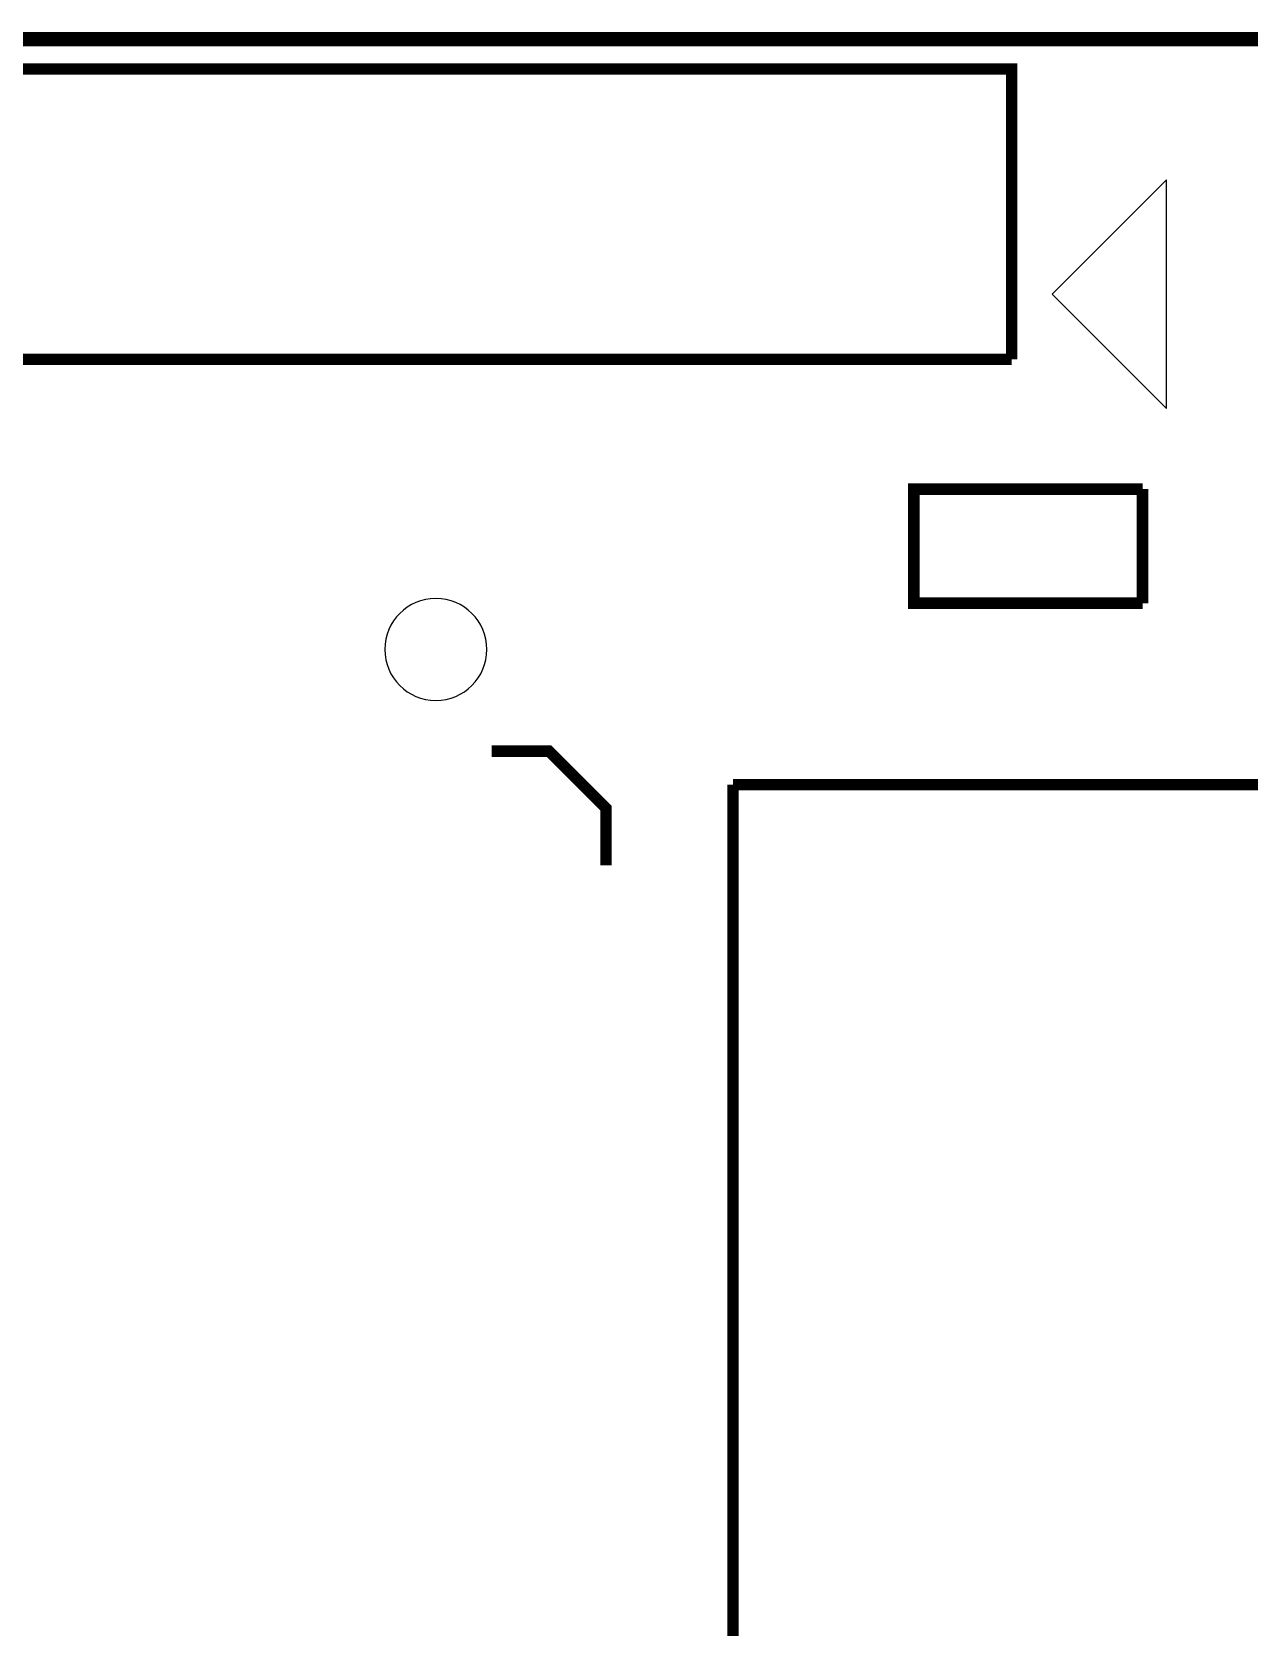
# Model space of a CAD drawing. Header units: millimetres. Extents: x 167 to 483, y 74 to 226.
# Drawn here: x 259.43 to 270.08, y 120.12 to 134.07 of the extents above; entities that cross this region are included whole.
import ezdxf

# ---------------------------------------------------------------- set-up
doc = ezdxf.new("R2010")
doc.units = ezdxf.units.MM
doc.layers.add('BG_OUTLINE', color=254, linetype='Continuous')
doc.layers.add('PG_SILKSCREEN_TOP', color=30, linetype='Continuous')

msp = doc.modelspace()

# ---------------------------------------------------------------- linework, layer by layer
at = {"layer": 'BG_OUTLINE', "const_width": 0.127}
for points in [[(229.497, 134.011), (280.497, 134.011, -0.414214), (282.497, 132.011), (282.497, 90.011, -0.414214), (280.497, 88.011), (167.497, 88.011)], [(229.497, 134.011), (280.497, 134.011, -0.414214), (282.497, 132.011), (282.497, 90.011, -0.414214), (280.497, 88.011), (229.497, 88.011, -0.414214), (227.497, 90.011), (227.497, 132.011, -0.414214), (229.497, 134.011)]]:
    msp.add_lwpolyline(points, format="xyb", dxfattribs=at)
msp.add_lwpolyline([(280.497, 134.011), (229.497, 134.011)], dxfattribs=at)
at = {"layer": 'PG_SILKSCREEN_TOP'}
for points, const_width in [([(234.987, 133.75), (268.007, 133.75), (268.007, 131.21)], 0.1), ([(268.007, 131.21), (234.987, 131.21), (234.987, 133.75)], 0.1), ([(269.152, 130.074), (267.152, 130.074), (267.152, 129.075), (269.152, 129.075)], 0.102), ([(269.152, 129.075), (269.152, 130.074)], 0.102), ([(263.458, 127.781), (263.958, 127.781), (264.458, 127.281), (264.458, 126.781)], 0.1), ([(287.158, 127.487), (265.568, 127.487)], 0.1), ([(265.568, 127.487), (265.568, 111.993)], 0.1)]:
    msp.add_lwpolyline(points, dxfattribs=dict(at, const_width=const_width))
msp.add_lwpolyline([(268.36, 131.779), (269.36, 130.779), (269.36, 132.779)], close=True, dxfattribs=at)
msp.add_lwpolyline([(263.415, 128.671, 1), (262.522, 128.671, 1)], format="xyb", close=True, dxfattribs=at)

doc.saveas('drawing.dxf')
